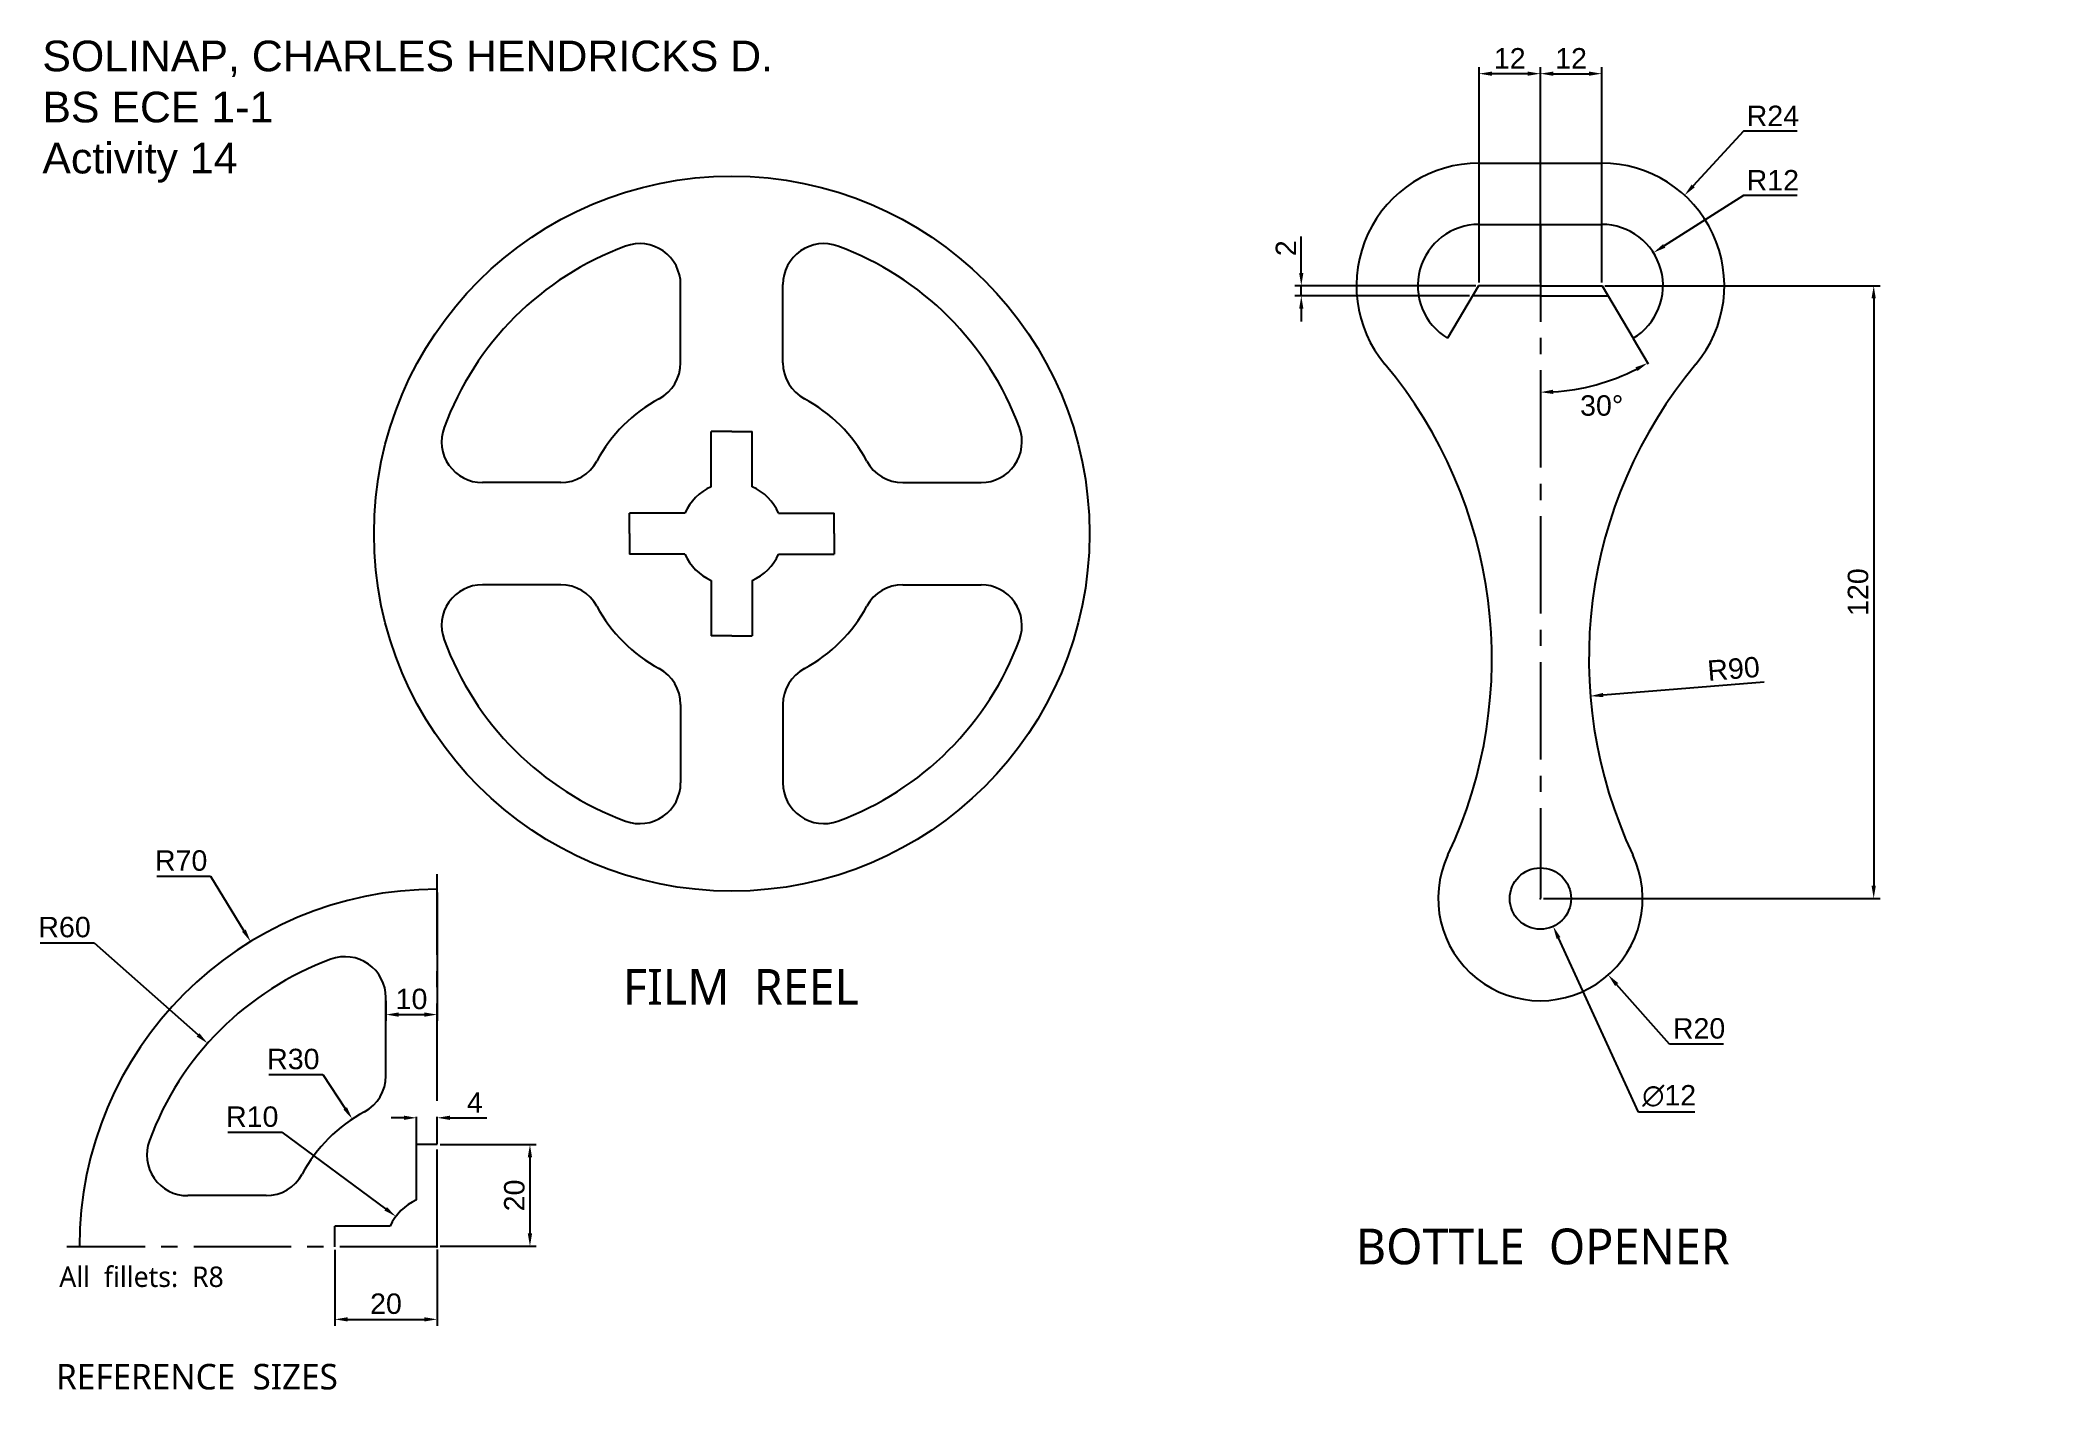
# Model space of a CAD drawing. Header units: millimetres. Extents: x 34 to 427, y 22 to 286.
import ezdxf

# ---------------------------------------------------------------- set-up
doc = ezdxf.new("R2010")
doc.units = ezdxf.units.MM
doc.linetypes.add('CENTER2', pattern=[28.575, 19.05, -3.175, 3.175, -3.175])
doc.layers.add('Layer1', color=7, linetype='CENTER2')
doc.styles.get("Standard").update_dxf_attribs({"font": 'arial.ttf'})
doc.dimstyles.new('ISO-25', dxfattribs={"dimtxt": 4, "dimasz": 2.5, "dimexe": 1.25, "dimexo": 0.625, "dimgap": 1, "dimtad": 1, "dimdec": 0, "dimtxsty": 'Standard', "dimcen": 2.5, "dimclrd": 4, "dimclre": 4, "dimadec": 0, "dimazin": 0, "dimtfac": 1, "dimtdec": 0, "dimtmove": 0, "dimatfit": 3, "dimfxl": 1, "dimarcsym": 0})
doc.dimstyles.get("Standard").update_dxf_attribs({"dimtxt": 4, "dimasz": 2.5, "dimexe": 0.18, "dimexo": 0.0625, "dimgap": 1, "dimtad": 2, "dimtih": 1, "dimtoh": 1, "dimdec": 0, "dimzin": 0, "dimdsep": 46, "dimtxsty": 'Standard', "dimcen": 0.09, "dimclrd": 4, "dimclre": 4, "dimadec": 0, "dimazin": 0, "dimtfac": 1, "dimtdec": 0, "dimtofl": 0, "dimtmove": 0, "dimatfit": 3, "dimfxl": 1, "dimtolj": 1, "dimtzin": 0, "dimarcsym": 0})

# ---------------------------------------------------------------- blocks, each defined once
blk = doc.blocks.new('*U2')
for p, q in [((18.39, 5.07), (18.39, 20.39)), ((24.39, -19.23), (24.39, -8.39)), ((28.39, -8.39), (24.39, -8.39)), ((-5.07, -18.39), (-20.39, -18.39)), ((8.39, -28.39), (8.39, -24.39)), ((19.23, -24.39), (8.39, -24.39))]:
    blk.add_line(p, q)
for centre, radius, start, end in [((28.39, -28.39), 60, 110.2522, 159.7478), ((10.39, 20.39), 8, 0, 110.2522), ((10.39, 5.07), 8, 298.2737, 0), ((28.39, -28.39), 30, 118.2737, 151.7263), ((-20.39, -10.39), 8, 159.7478, 270), ((-5.07, -10.39), 8, 270, 331.7263), ((28.39, -28.39), 10, 113.5782, 156.4218)]:
    blk.add_arc(centre, radius, start, end)
blk = doc.blocks.new('*U3')
at = {"color": 0, "linetype": 'ByBlock', "lineweight": -2, "transparency": 16777216}
blk.add_blockref('*U2', (209.14, 267.3), dxfattribs=at)
for p, rotation in [((265.93, 267.3), 270), ((209.14, 210.52), 90), ((265.93, 210.52), 180)]:
    blk.add_blockref('*U2', p, dxfattribs=dict(at, rotation=rotation))
blk = doc.blocks.new('*U4')
for p, q in [((18.39, 5.07), (18.39, 20.39)), ((24.39, -19.23), (24.39, -8.39)), ((28.39, -8.39), (24.39, -8.39)), ((-5.07, -18.39), (-20.39, -18.39)), ((8.39, -28.39), (8.39, -24.39)), ((19.23, -24.39), (8.39, -24.39))]:
    blk.add_line(p, q)
for centre, radius, start, end in [((28.39, -28.39), 60, 110.2522, 159.7478), ((10.39, 20.39), 8, 0, 110.2522), ((10.39, 5.07), 8, 298.2737, 0), ((28.39, -28.39), 30, 118.2737, 151.7263), ((-20.39, -10.39), 8, 159.7478, 270), ((-5.07, -10.39), 8, 270, 331.7263), ((28.39, -28.39), 10, 113.5782, 156.4218)]:
    blk.add_arc(centre, radius, start, end)
blk = doc.blocks.new('*U6')
at = {"color": 0, "linetype": 'ByBlock', "lineweight": -2, "transparency": 16777216}
blk.add_blockref('*U4', (209.14, 267.3), dxfattribs=at)
blk = doc.blocks.new('*D7')
at = {"color": 4, "lineweight": -2, "transparency": 16777216}
for p, q in [((57.07, 122.66), (67.61, 122.66)), ((67.61, 122.66), (74.13, 111.98)), ((111.83, 50.11), (112.01, 50.11)), ((111.92, 50.02), (111.92, 50.2))]:
    blk.add_line(p, q, dxfattribs=at)
at = {"color": 4, "transparency": 16777216}
blk.add_solid([(74.49, 112.2), (73.77, 111.77), (75.43, 109.85)], dxfattribs=at)
at = {"layer": 'Defpoints', "color": 0, "transparency": 16777216}
for p in [(75.43, 109.85), (111.92, 50.11)]:
    blk.add_point(p, dxfattribs=at)
at = {"color": 0, "transparency": 16777216, "insert": (61.84, 125.7), "char_height": 4, "attachment_point": 5}
blk.add_mtext('\\A1;R70', dxfattribs=at)
blk = doc.blocks.new('*D8')
at = {"color": 4, "lineweight": -2, "transparency": 16777216}
for p, q in [((34.25, 109.63), (44.8, 109.63)), ((44.8, 109.63), (65.16, 91.58)), ((111.83, 50.11), (112.01, 50.11)), ((111.92, 50.02), (111.92, 50.2))]:
    blk.add_line(p, q, dxfattribs=at)
at = {"color": 4, "transparency": 16777216}
blk.add_solid([(65.43, 91.89), (64.88, 91.26), (67.03, 89.92)], dxfattribs=at)
at = {"layer": 'Defpoints', "color": 0, "transparency": 16777216}
for p in [(67.03, 89.92), (111.92, 50.11)]:
    blk.add_point(p, dxfattribs=at)
at = {"color": 0, "transparency": 16777216, "insert": (39.02, 112.67), "char_height": 4, "attachment_point": 5}
blk.add_mtext('\\A1;R60', dxfattribs=at)
blk = doc.blocks.new('*D9')
at = {"color": 4, "lineweight": -2, "transparency": 16777216}
for p, q in [((79.02, 83.8), (89.56, 83.8)), ((89.56, 83.8), (93.95, 77.19)), ((111.83, 50.11), (112.01, 50.11)), ((111.92, 50.02), (111.92, 50.2))]:
    blk.add_line(p, q, dxfattribs=at)
at = {"color": 4, "transparency": 16777216}
blk.add_solid([(94.29, 77.42), (93.6, 76.96), (95.33, 75.11)], dxfattribs=at)
at = {"layer": 'Defpoints', "color": 0, "transparency": 16777216}
for p in [(95.33, 75.11), (111.92, 50.11)]:
    blk.add_point(p, dxfattribs=at)
at = {"color": 0, "transparency": 16777216, "insert": (83.79, 86.84), "char_height": 4, "attachment_point": 5}
blk.add_mtext('\\A1;R30', dxfattribs=at)
blk = doc.blocks.new('*D10')
at = {"color": 4, "lineweight": -2, "transparency": 16777216}
for p, q in [((70.98, 72.51), (81.52, 72.51)), ((81.52, 72.51), (101.85, 57.52)), ((111.83, 50.11), (112.01, 50.11)), ((111.92, 50.02), (111.92, 50.2))]:
    blk.add_line(p, q, dxfattribs=at)
at = {"color": 4, "transparency": 16777216}
blk.add_solid([(102.1, 57.86), (101.61, 57.19), (103.87, 56.04)], dxfattribs=at)
at = {"layer": 'Defpoints', "color": 0, "transparency": 16777216}
for p in [(103.87, 56.04), (111.92, 50.11)]:
    blk.add_point(p, dxfattribs=at)
at = {"color": 0, "transparency": 16777216, "insert": (75.75, 75.55), "char_height": 4, "attachment_point": 5}
blk.add_mtext('\\A1;R10', dxfattribs=at)
blk = doc.blocks.new('*D11')
at = {"color": 4, "lineweight": -2, "transparency": 16777216}
for p, q in [((105.42, 75.35), (102.92, 75.35)), ((114.42, 75.35), (121.68, 75.35))]:
    blk.add_line(p, q, dxfattribs=at)
at = {"color": 4, "linetype": 'CENTER2', "lineweight": -2, "transparency": 16777216}
for p, q in [((107.92, 70.17), (107.92, 75.53)), ((111.92, 70.17), (111.92, 75.53))]:
    blk.add_line(p, q, dxfattribs=at)
at = {"color": 4, "transparency": 16777216}
for points in [[(105.42, 75.77), (105.42, 74.94), (107.92, 75.35)], [(114.42, 75.77), (114.42, 74.94), (111.92, 75.35)]]:
    blk.add_solid(points, dxfattribs=at)
at = {"layer": 'Defpoints', "color": 0, "transparency": 16777216}
for p in [(111.92, 75.35), (107.92, 70.11), (111.92, 70.11)]:
    blk.add_point(p, dxfattribs=at)
at = {"color": 0, "transparency": 16777216, "insert": (119.3, 78.35), "char_height": 4, "attachment_point": 5}
blk.add_mtext('\\A1;4', dxfattribs=at)
blk = doc.blocks.new('*D12')
at = {"color": 4, "lineweight": -2, "transparency": 16777216}
for p, q in [((91.92, 49.48), (91.92, 34.64)), ((111.92, 49.57), (111.92, 34.64)), ((94.42, 35.89), (109.42, 35.89))]:
    blk.add_line(p, q, dxfattribs=at)
at = {"color": 4, "transparency": 16777216}
for points in [[(94.42, 36.3), (94.42, 35.47), (91.92, 35.89)], [(109.42, 36.3), (109.42, 35.47), (111.92, 35.89)]]:
    blk.add_solid(points, dxfattribs=at)
at = {"layer": 'Defpoints', "color": 0, "transparency": 16777216}
for p in [(91.92, 50.11), (111.92, 50.2), (111.92, 35.89)]:
    blk.add_point(p, dxfattribs=at)
at = {"color": 0, "transparency": 16777216, "insert": (101.92, 38.93), "char_height": 4, "attachment_point": 5}
blk.add_mtext('20', dxfattribs=at)
blk = doc.blocks.new('*D13')
at = {"color": 4, "lineweight": -2, "transparency": 16777216}
for p, q in [((112.54, 70.11), (131.34, 70.11)), ((130.09, 67.61), (130.09, 52.7)), ((112.54, 50.2), (131.34, 50.2))]:
    blk.add_line(p, q, dxfattribs=at)
at = {"color": 4, "transparency": 16777216}
for points in [[(129.67, 67.61), (130.51, 67.61), (130.09, 70.11)], [(129.67, 52.7), (130.51, 52.7), (130.09, 50.2)]]:
    blk.add_solid(points, dxfattribs=at)
at = {"layer": 'Defpoints', "color": 0, "transparency": 16777216}
for p in [(111.92, 70.11), (111.92, 50.2), (130.09, 50.2)]:
    blk.add_point(p, dxfattribs=at)
at = {"color": 0, "transparency": 16777216, "insert": (127.05, 60.15), "char_height": 4, "attachment_point": 5, "rotation": 90}
blk.add_mtext('20', dxfattribs=at)
blk = doc.blocks.new('*D14')
at = {"color": 4, "lineweight": -2, "transparency": 16777216}
for p, q in [((111.92, 119.48), (111.92, 94.31)), ((101.92, 98.27), (101.92, 94.31)), ((104.42, 95.56), (109.42, 95.56))]:
    blk.add_line(p, q, dxfattribs=at)
at = {"color": 4, "transparency": 16777216}
for points in [[(104.42, 95.98), (104.42, 95.14), (101.92, 95.56)], [(109.42, 95.98), (109.42, 95.14), (111.92, 95.56)]]:
    blk.add_solid(points, dxfattribs=at)
at = {"layer": 'Defpoints', "color": 0, "transparency": 16777216}
for p in [(111.92, 120.11), (101.92, 98.89), (111.92, 95.56)]:
    blk.add_point(p, dxfattribs=at)
at = {"color": 0, "transparency": 16777216, "insert": (106.92, 98.6), "char_height": 4, "attachment_point": 5}
blk.add_mtext('10', dxfattribs=at)
blk = doc.blocks.new('*D15')
at = {"color": 4, "lineweight": -2, "transparency": 16777216}
for p, q in [((340.44, 238.28), (394.29, 238.28)), ((393.04, 235.78), (393.04, 120.78)), ((328.44, 118.28), (394.29, 118.28))]:
    blk.add_line(p, q, dxfattribs=at)
at = {"color": 4, "transparency": 16777216}
for points in [[(392.62, 235.78), (393.45, 235.78), (393.04, 238.28)], [(392.62, 120.78), (393.45, 120.78), (393.04, 118.28)]]:
    blk.add_solid(points, dxfattribs=at)
at = {"layer": 'Defpoints', "color": 0, "transparency": 16777216}
for p in [(339.82, 238.28), (327.82, 118.28), (393.04, 118.28)]:
    blk.add_point(p, dxfattribs=at)
at = {"color": 0, "transparency": 16777216, "insert": (389.99, 178.28), "char_height": 4, "attachment_point": 5, "rotation": 90}
blk.add_mtext('120', dxfattribs=at)
blk = doc.blocks.new('*D16')
at = {"color": 4, "lineweight": -2, "transparency": 16777216}
for p, q in [((315.82, 238.91), (315.82, 281.04)), ((325.32, 279.79), (318.32, 279.79)), ((327.82, 238.91), (327.82, 281.04))]:
    blk.add_line(p, q, dxfattribs=at)
at = {"color": 4, "transparency": 16777216}
for points in [[(318.32, 280.2), (318.32, 279.37), (315.82, 279.79)], [(325.32, 280.2), (325.32, 279.37), (327.82, 279.79)]]:
    blk.add_solid(points, dxfattribs=at)
at = {"layer": 'Defpoints', "color": 0, "transparency": 16777216}
for p in [(315.82, 279.79), (315.82, 238.28), (327.82, 238.28)]:
    blk.add_point(p, dxfattribs=at)
at = {"color": 0, "transparency": 16777216, "insert": (321.82, 282.8), "char_height": 4, "attachment_point": 5}
blk.add_mtext('12', dxfattribs=at)
blk = doc.blocks.new('*D17')
at = {"color": 4, "lineweight": -2, "transparency": 16777216}
for p, q in [((327.82, 238.91), (327.82, 281.04)), ((330.32, 279.79), (337.32, 279.79)), ((339.82, 238.91), (339.82, 281.04))]:
    blk.add_line(p, q, dxfattribs=at)
at = {"color": 4, "transparency": 16777216}
for points in [[(330.32, 280.2), (330.32, 279.37), (327.82, 279.79)], [(337.32, 280.2), (337.32, 279.37), (339.82, 279.79)]]:
    blk.add_solid(points, dxfattribs=at)
at = {"layer": 'Defpoints', "color": 0, "transparency": 16777216}
for p in [(339.82, 279.79), (327.82, 238.28), (339.82, 238.28)]:
    blk.add_point(p, dxfattribs=at)
at = {"color": 0, "transparency": 16777216, "insert": (333.82, 282.8), "char_height": 4, "attachment_point": 5}
blk.add_mtext('12', dxfattribs=at)
blk = doc.blocks.new('*D18')
at = {"color": 4, "lineweight": -2, "transparency": 16777216}
for p, q in [((281.03, 240.78), (281.03, 247.93)), ((315.19, 238.28), (279.78, 238.28)), ((313.92, 236.28), (279.78, 236.28)), ((281.03, 236.28), (281.03, 238.28)), ((281.03, 233.78), (281.03, 231.28))]:
    blk.add_line(p, q, dxfattribs=at)
at = {"color": 4, "transparency": 16777216}
for points in [[(280.61, 240.78), (281.44, 240.78), (281.03, 238.28)], [(280.61, 233.78), (281.44, 233.78), (281.03, 236.28)]]:
    blk.add_solid(points, dxfattribs=at)
at = {"layer": 'Defpoints', "color": 0, "transparency": 16777216}
for p in [(281.03, 238.28), (314.55, 236.28), (315.82, 238.28)]:
    blk.add_point(p, dxfattribs=at)
at = {"color": 0, "transparency": 16777216, "insert": (278.02, 245.61), "char_height": 4, "attachment_point": 5, "rotation": 90}
blk.add_mtext('2', dxfattribs=at)
blk = doc.blocks.new('*D19')
at = {"color": 4, "lineweight": -2, "transparency": 16777216}
for p, q in [((367.54, 255.93), (352.05, 246.07)), ((378.05, 255.93), (367.54, 255.93)), ((339.73, 238.28), (339.91, 238.28)), ((339.82, 238.19), (339.82, 238.37))]:
    blk.add_line(p, q, dxfattribs=at)
at = {"color": 4, "transparency": 16777216}
blk.add_solid([(351.83, 246.42), (352.27, 245.72), (349.94, 244.73)], dxfattribs=at)
at = {"layer": 'Defpoints', "color": 0, "transparency": 16777216}
for p in [(349.94, 244.73), (339.82, 238.28)]:
    blk.add_point(p, dxfattribs=at)
at = {"color": 0, "transparency": 16777216, "insert": (373.3, 258.93), "char_height": 4, "attachment_point": 5}
blk.add_mtext('\\A1;R12', dxfattribs=at)
blk = doc.blocks.new('*D20')
at = {"color": 4, "lineweight": -2, "transparency": 16777216}
for p, q in [((367.54, 268.53), (357.72, 257.82)), ((378.08, 268.53), (367.54, 268.53)), ((339.73, 238.28), (339.91, 238.28)), ((339.82, 238.19), (339.82, 238.37))]:
    blk.add_line(p, q, dxfattribs=at)
at = {"color": 4, "transparency": 16777216}
blk.add_solid([(357.42, 258.1), (358.03, 257.54), (356.03, 255.98)], dxfattribs=at)
at = {"layer": 'Defpoints', "color": 0, "transparency": 16777216}
for p in [(356.03, 255.98), (339.82, 238.28)]:
    blk.add_point(p, dxfattribs=at)
at = {"color": 0, "transparency": 16777216, "insert": (373.31, 271.53), "char_height": 4, "attachment_point": 5}
blk.add_mtext('\\A1;R24', dxfattribs=at)
blk = doc.blocks.new('*D21')
at = {"color": 4, "lineweight": -2, "transparency": 16777216}
blk.add_line((371.62, 160.68), (340.1, 158.12), dxfattribs=at)
at = {"color": 4, "transparency": 16777216}
blk.add_solid([(340.06, 158.54), (340.13, 157.71), (337.6, 157.92)], dxfattribs=at)
at = {"layer": 'Defpoints', "color": 0, "transparency": 16777216}
for p in [(427.31, 165.2), (337.6, 157.92)]:
    blk.add_point(p, dxfattribs=at)
at = {"color": 0, "transparency": 16777216, "insert": (365.62, 163.25), "char_height": 4, "attachment_point": 5, "rotation": 4.6401}
blk.add_mtext('R90', dxfattribs=at)
blk = doc.blocks.new('*D22')
at = {"color": 4, "lineweight": -2, "transparency": 16777216}
for p, q in [((327.73, 118.28), (327.91, 118.28)), ((327.82, 118.19), (327.82, 118.37)), ((353.09, 89.78), (342.74, 101.45)), ((363.63, 89.78), (353.09, 89.78))]:
    blk.add_line(p, q, dxfattribs=at)
at = {"color": 4, "transparency": 16777216}
blk.add_solid([(343.06, 101.73), (342.43, 101.17), (341.08, 103.32)], dxfattribs=at)
at = {"layer": 'Defpoints', "color": 0, "transparency": 16777216}
for p in [(327.82, 118.28), (341.08, 103.32)]:
    blk.add_point(p, dxfattribs=at)
at = {"color": 0, "transparency": 16777216, "insert": (358.86, 92.83), "char_height": 4, "attachment_point": 5}
blk.add_mtext('\\A1;R20', dxfattribs=at)
blk = doc.blocks.new('*D23')
at = {"color": 4, "lineweight": -2, "transparency": 16777216}
for p, q in [((327.73, 118.28), (327.91, 118.28)), ((327.82, 118.19), (327.82, 118.37)), ((347, 76.48), (331.36, 110.56)), ((358.04, 76.48), (347, 76.48))]:
    blk.add_line(p, q, dxfattribs=at)
at = {"color": 4, "transparency": 16777216}
blk.add_solid([(331.74, 110.73), (330.98, 110.38), (330.32, 112.83)], dxfattribs=at)
at = {"layer": 'Defpoints', "color": 0, "transparency": 16777216}
for p in [(325.31, 123.74), (330.32, 112.83)]:
    blk.add_point(p, dxfattribs=at)
at = {"color": 0, "transparency": 16777216, "insert": (353.02, 79.63), "char_height": 4, "attachment_point": 5}
blk.add_mtext('\\A1;∅12', dxfattribs=at)
blk = doc.blocks.new('*D24')
at = {"color": 4, "linetype": 'CENTER2', "lineweight": -2, "transparency": 16777216}
blk.add_line((346, 227.93), (348.91, 222.98), dxfattribs=at)
at = {"color": 4, "lineweight": -2, "transparency": 16777216}
blk.add_arc((327.82, 258.84), 41.42, 273.459, 297.0083, dxfattribs=at)
at = {"color": 4, "transparency": 16777216}
for points in [[(346.42, 222.3), (346.82, 221.57), (348.82, 223.14)], [(330.33, 217.08), (330.3, 217.91), (327.82, 217.42)]]:
    blk.add_solid(points, dxfattribs=at)
at = {"layer": 'Defpoints', "color": 0, "transparency": 16777216}
for p in [(327.82, 250.28), (339.91, 238.28), (345.97, 227.98), (335.12, 218.07), (327.82, 118.37)]:
    blk.add_point(p, dxfattribs=at)
at = {"color": 0, "transparency": 16777216, "insert": (339.81, 214.79), "char_height": 4, "attachment_point": 5}
blk.add_mtext('\\A1;30°', dxfattribs=at)

msp = doc.modelspace()

# ---------------------------------------------------------------- linework, layer by layer
for p, q in [((315.82, 262.28), (339.82, 262.28)), ((315.82, 250.28), (339.82, 250.28)), ((315.73, 238.28), (309.66, 227.98)), ((327.82, 236.28), (314.55, 236.28)), ((327.82, 238.28), (315.73, 238.28)), ((327.82, 238.28), (339.82, 238.28)), ((327.82, 236.28), (341.08, 236.28)), ((339.91, 238.28), (345.97, 227.98)), ((99.7, 193.73), (99.58, 193.73)), ((42.03, 54.11), (41.92, 54.11))]:
    msp.add_line(p, q)
at = {"color": 4, "linetype": 'CENTER2'}
msp.add_line((327.82, 250.28), (327.82, 118.37), dxfattribs=at)
for centre, radius in [((169.58, 189.73), 70), ((327.82, 118.28), 6)]:
    msp.add_circle(centre, radius)
for centre, radius, start, end in [((315.82, 238.28), 24, 90, 219.872), ((339.82, 238.28), 24, 320.128, 90), ((315.82, 238.28), 12, 90, 239.1624), ((339.82, 238.28), 12, 300.8376, 90), ((228.32, 165.2), 90, 334.753, 39.872), ((427.31, 165.2), 90, 140.128, 205.247), ((327.82, 118.28), 20, 154.753, 25.247), ((111.92, 50.11), 70, 90, 180)]:
    msp.add_arc(centre, radius, start, end)
at = {"layer": 'Layer1', "color": 4, "linetype": 'CENTER2'}
for q in [(111.92, 123.04), (39.49, 50.11)]:
    msp.add_line((111.92, 50.11), q, dxfattribs=at)

# ---------------------------------------------------------------- block references
for name, p in [('*U3', (-67.95, -49.18)), ('*U6', (-125.62, -188.8))]:
    msp.add_blockref(name, p)

# ---------------------------------------------------------------- texts
at = {"attachment_point": 1}
for s, width, insert, char_height in [('SOLINAP, CHARLES HENDRICKS D.\\PBS ECE 1-1\\PActivity 14', 202.3136, (34.68, 286.26), 6), ('{\\f@Yu Gothic UI Semilight|b0|i0|c0|p34;FILM  REEL}', 139.6155, (148.28, 104.49), 7), ('{\\f@Yu Gothic UI Semilight|b0|i0|c0|p34;BOTTLE  OPENER}', 184.7572, (291.7, 53.66), 7), ('{\\f@Yu Gothic UI Semilight|b0|i0|c0|p34;All  fillets:  R8}', 55.6935, (37.99, 46.23), 4), ('{\\f@Yu Gothic UI Semilight|b0|i0|c0|p34;REFERENCE  SIZES}', 72.5237, (37.38, 27.16), 5)]:
    msp.add_mtext_dynamic_manual_height_columns(s, width=width, gutter_width=12.5, heights=[0], dxfattribs=dict(at, insert=insert, char_height=char_height))

# ---------------------------------------------------------------- dimensions: what is measured, and where the dimension line sits
for base, p1, p2, dimstyle, picture, middle in [((315.82, 279.79), (327.82, 238.28), (315.82, 238.28), 'ISO-25', '*D16', (321.82, 282.8)), ((339.82, 279.79), (327.82, 238.28), (339.82, 238.28), 'ISO-25', '*D17', (333.82, 282.8)), ((111.92, 95.56), (101.92, 98.89), (111.92, 120.11), 'ISO-25', '*D14', (106.92, 98.6)), ((111.92, 75.35), (107.92, 70.11), (111.92, 70.11), 'Standard', '*D11', (119.3, 78.35)), ((111.92, 35.89), (91.92, 50.11), (111.92, 50.2), 'ISO-25', '*D12', (101.92, 38.93))]:
    dim = msp.add_linear_dim(base=base, p1=p1, p2=p2, dimstyle=dimstyle)
    dim.commit()
    dim.dimension.update_dxf_attribs({"geometry": picture, "text_midpoint": middle})
for center, mpoint, dimstyle, picture, middle in [((339.82, 238.28), (356.03, 255.98), 'Standard', '*D20', (373.31, 268.53)), ((339.82, 238.28), (349.94, 244.73), 'Standard', '*D19', (373.3, 255.93)), ((427.31, 165.2), (337.6, 157.92), 'ISO-25', '*D21', (365.87, 160.21)), ((111.92, 50.11), (75.43, 109.85), 'Standard', '*D7', (61.84, 122.66)), ((327.82, 118.28), (341.08, 103.32), 'Standard', '*D22', (358.86, 89.78)), ((111.92, 50.11), (67.03, 89.92), 'Standard', '*D8', (39.02, 109.63)), ((111.92, 50.11), (95.33, 75.11), 'Standard', '*D9', (83.79, 83.8)), ((111.92, 50.11), (103.87, 56.04), 'Standard', '*D10', (75.75, 72.51))]:
    dim = msp.add_radius_dim(center=center, mpoint=mpoint, dimstyle=dimstyle)
    dim.commit()
    dim.dimension.update_dxf_attribs({"geometry": picture, "text_midpoint": middle, "dimtype": 164})
for base, p1, p2, picture, middle in [((281.03, 238.28), (314.55, 236.28), (315.82, 238.28), '*D18', (278.02, 245.61)), ((393.04, 118.28), (339.82, 238.28), (327.82, 118.28), '*D15', (389.99, 178.28)), ((130.09, 50.2), (111.92, 70.11), (111.92, 50.2), '*D13', (127.05, 60.15))]:
    dim = msp.add_linear_dim(base=base, p1=p1, p2=p2, angle=90, dimstyle='ISO-25')
    dim.commit()
    dim.dimension.update_dxf_attribs({"geometry": picture, "text_midpoint": middle})
dim = msp.add_angular_dim_2l(base=(335.12, 218.07), line1=((327.82, 250.28), (327.82, 118.37)), line2=((339.91, 238.28), (345.97, 227.98)), dimstyle='Standard')
dim.commit()
dim.dimension.update_dxf_attribs({"geometry": '*D24', "text_midpoint": (339.81, 214.79)})
dim = msp.add_diameter_dim_2p(p1=(325.31, 123.74), p2=(330.32, 112.83), dimstyle='Standard')
dim.commit()
dim.dimension.update_dxf_attribs({"geometry": '*D23', "text_midpoint": (353.02, 76.48), "dimtype": 163})

doc.saveas('drawing.dxf')
